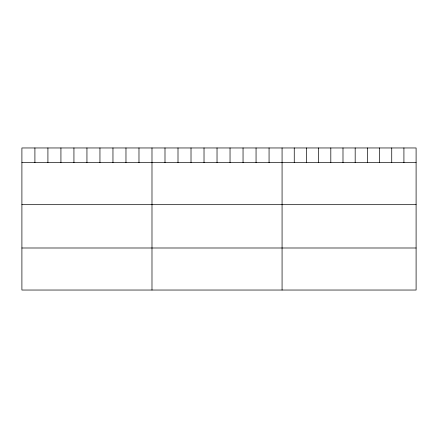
<?xml version="1.0" encoding="UTF-8"?>
<svg xmlns="http://www.w3.org/2000/svg" width="438" height="438" viewBox="0 0 438 438"><rect width="100%" height="100%" fill="white"/><g stroke="black" fill="none" stroke-linecap="round" stroke-linejoin="round"><path stroke-width="0.66" d="M416.1 162.635L416.1 290.038L21.9 290.038L21.9 147.962L416.1 147.962L416.1 162.635L21.9 162.635M21.9 204.677L416.1 204.677M21.9 247.996L416.1 247.996M403.918 147.962L403.918 162.635M391.731 147.962L391.731 162.635M379.549 147.962L379.549 162.635M367.362 147.962L367.362 162.635M355.18 147.962L355.18 162.635M342.992 147.962L342.992 162.635M330.81 147.962L330.81 162.635M318.623 147.962L318.623 162.635M306.441 147.962L306.441 162.635M294.254 147.962L294.254 162.635M282.072 147.962L282.072 290.038M269.063 147.962L269.063 162.635M256.055 147.962L256.055 162.635M243.046 147.962L243.046 162.635M230.038 147.962L230.038 162.635M217.029 147.962L217.029 162.635M204.02 147.962L204.02 162.635M191.012 147.962L191.012 162.635M178.003 147.962L178.003 162.635M164.995 147.962L164.995 162.635M151.986 147.962L151.986 290.038M138.977 147.962L138.977 162.635M125.969 147.962L125.969 162.635M112.96 147.962L112.96 162.635M99.952 147.962L99.952 162.635M86.943 147.962L86.943 162.635M73.934 147.962L73.934 162.635M60.926 147.962L60.926 162.635M47.917 147.962L47.917 162.635M34.909 147.962L34.909 162.635"/></g></svg>
